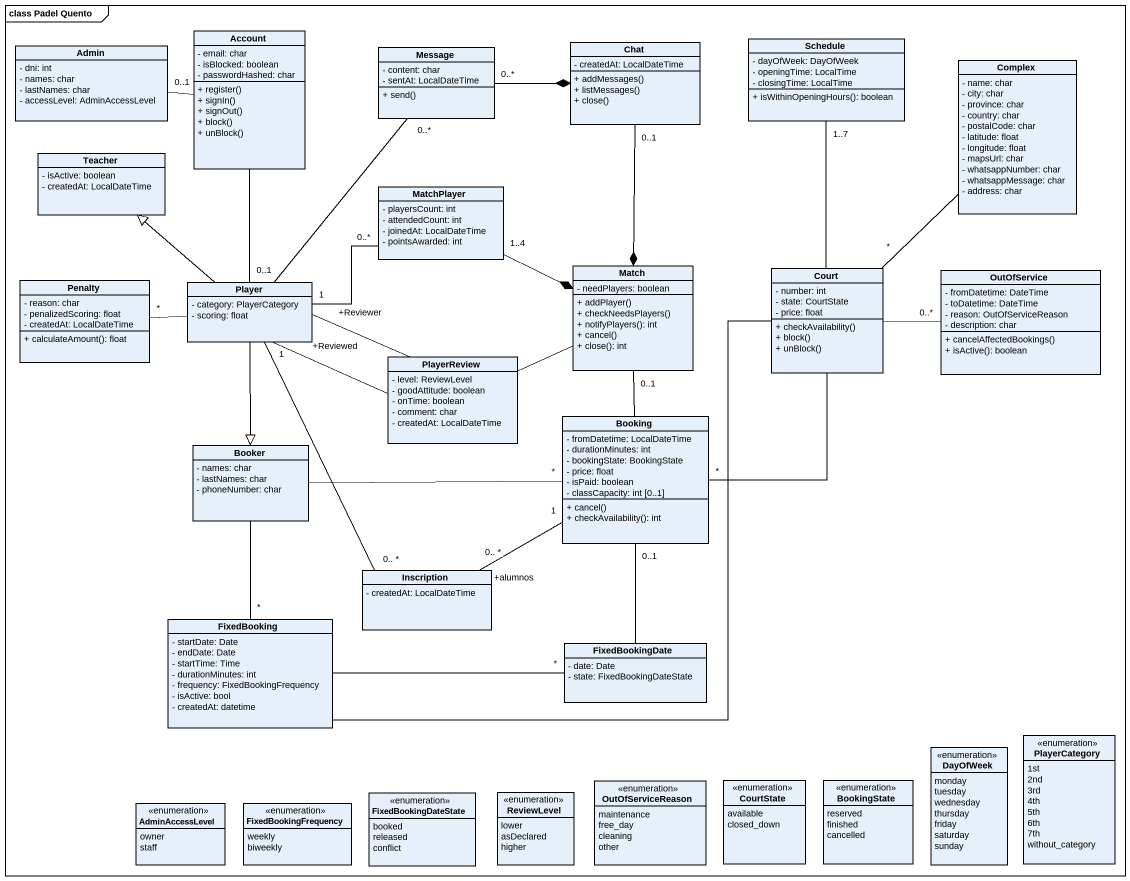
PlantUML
@startuml
mainframe class Padel Quento
hide circle
hide empty members
skinparam classAttributeIconSize 0
class Admin {
  - dni: int
  - names: char
  - lastNames: char
  - accessLevel: AdminAccessLevel
}
class Account {
  - email: char
  - isBlocked: boolean
  - passwordHashed: char
  + register()
  + signIn()
  + signOut()
  + block()
  + unBlock()
}
class Message {
  - content: char
  - sentAt: LocalDateTime
  + send()
}
class Chat {
  - createdAt: LocalDateTime
  + addMessages()
  + listMessages()
  + close()
}
class Schedule {
  - dayOfWeek: DayOfWeek
  - openingTime: LocalTime
  - closingTime: LocalTime
  + isWithinOpeningHours(): boolean
}
class Complex {
  - name: char
  - city: char
  - province: char
  - country: char
  - postalCode: char
  - latitude: float
  - longitude: float
  - mapsUrl: char
  - whatsappNumber: char
  - whatsappMessage: char
  - address: char
}
class Teacher {
  - isActive: boolean
  - createdAt: LocalDateTime
}
class MatchPlayer {
  - playersCount: int
  - attendedCount: int
  - joinedAt: LocalDateTime
  - pointsAwarded: int
}
class Penalty {
  - reason: char
  - penalizedScoring: float
  - createdAt: LocalDateTime
  + calculateAmount(): float
}
class Player {
  - category: PlayerCategory
  - scoring: float
}
class Match {
  - needPlayers: boolean
  + addPlayer()
  + checkNeedsPlayers()
  + notifyPlayers(): int
  + cancel()
  + close(): int
}
class Court {
  - number: int
  - state: CourtState
  - price: float
  + checkAvailability()
  + block()
  + unBlock()
}
class OutOfService {
  - fromDatetime: DateTime
  - toDatetime: DateTime
  - reason: OutOfServiceReason
  - description: char
  + cancelAffectedBookings()
  + isActive(): boolean
}
class PlayerReview {
  - level: ReviewLevel
  - goodAttitude: boolean
  - onTime: boolean
  - comment: char
  - createdAt: LocalDateTime
}
class Booking {
  - fromDatetime: LocalDateTime
  - durationMinutes: int
  - bookingState: BookingState
  - price: float
  - isPaid: boolean
  - classCapacity: int [0..1]
  + cancel()
  + checkAvailability(): int
}
class Booker {
  - names: char
  - lastNames: char
  - phoneNumber: char
}
class Inscription {
  - createdAt: LocalDateTime
}
class FixedBooking {
  - startDate: Date
  - endDate: Date
  - startTime: Time
  - durationMinutes: int
  - frequency: FixedBookingFrequency
  - isActive: bool
  - createdAt: datetime
}
class FixedBookingDate {
  - date: Date
  - state: FixedBookingDateState
}
enum DayOfWeek {
  monday
  tuesday
  wednesday
  thursday
  friday
  saturday
  sunday
}
enum PlayerCategory {
  1st
  2nd
  3rd
  4th
  5th
  6th
  7th
  without_category
}
enum OutOfServiceReason {
  maintenance
  free_day
  cleaning
  other
}
enum CourtState {
  available
  closed_down
}
enum BookingState {
  reserved
  finished
  cancelled
}
enum AdminAccessLevel {
  owner
  staff
}
enum FixedBookingFrequency {
  weekly
  biweekly
}
enum FixedBookingDateState {
  booked
  released
  conflict
}
enum ReviewLevel {
  lower
  asDeclared
  higher
}
Admin "0..1" -right- Account
Message "0..*" -right-* Chat
Chat "0..1" --* Match
MatchPlayer "1..4" -right-* Match
Penalty "*" -right- Player
Player "0..1" -up- Account
Player -up- "0..*" Message
Player -up-|> Teacher
Player "1" -right- "0..*" MatchPlayer
Player "+Reviewer" -right- PlayerReview
Player "+Reviewed" -right- PlayerReview
Player --|> Booker
Player "1" -- "0.. *" Inscription
Court -up- "1..7" Schedule
Court "*" -up- Complex
Court -right- "0..*" OutOfService
PlayerReview -right- Match
Booking -up- "0..1" Match
Booking "*" -up- Court
Booker -right- "*" Booking
Booker -- "*" FixedBooking
Inscription "+alumnos\n0.. *" -right- "1" Booking
FixedBooking -up- Court
FixedBooking -right- "*" FixedBookingDate
FixedBookingDate -up- "0..1" Booking
@enduml
